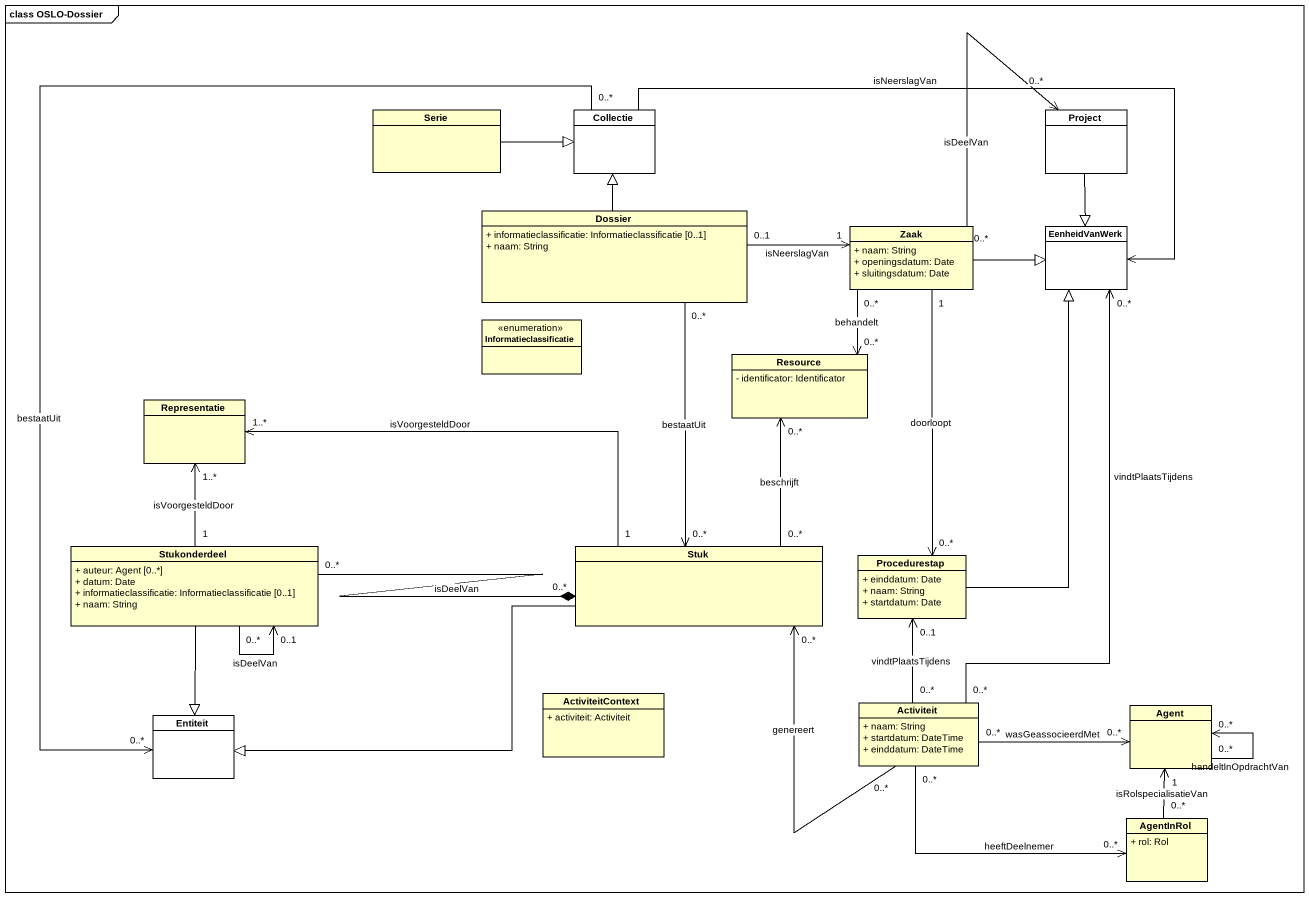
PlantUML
@startuml
mainframe class OSLO-Dossier
hide circle
hide empty members
skinparam classAttributeIconSize 0
class Serie
class Collectie #FFFFFF
class Project #FFFFFF
class Dossier {
  + informatieclassificatie: Informatieclassificatie [0..1]
  + naam: String
}
class Zaak {
  + naam: String
  + openingsdatum: Date
  + sluitingsdatum: Date
}
class EenheidVanWerk #FFFFFF
enum Informatieclassificatie
class Resource {
  - identificator: Identificator
}
class Representatie
class Stukonderdeel {
  + auteur: Agent [0..*]
  + datum: Date
  + informatieclassificatie: Informatieclassificatie [0..1]
  + naam: String
}
class Stuk
class Procedurestap {
  + einddatum: Date
  + naam: String
  + startdatum: Date
}
class ActiviteitContext {
  + activiteit: Activiteit
}
class Entiteit #FFFFFF
class Activiteit {
  + naam: String
  + startdatum: DateTime
  + einddatum: DateTime
}
class "Agent" as Agent_
class AgentInRol {
  + rol: Rol
}
Serie -right-|> Collectie
Collectie -right-> EenheidVanWerk : isNeerslagVan
Collectie "0..*" --> "0..*" Entiteit : bestaatUit
Project --|> EenheidVanWerk
Dossier -up-|> Collectie
Dossier "0..1" -right-> "1" Zaak : isNeerslagVan
Dossier "0..*" --> "0..*" Stuk : bestaatUit
Zaak "0..*" -up-> "0..*" Project : isDeelVan
Zaak -right-|> EenheidVanWerk
Zaak "0..*" --> "0..*" Resource : behandelt
Zaak "1" --> "0..*" Procedurestap : doorloopt
Stukonderdeel "1" -up-> "1..*" Representatie : isVoorgesteldDoor
Stukonderdeel "0..*" --> "0..1" Stukonderdeel : isDeelVan
Stukonderdeel "0..*" -right-* "0..*" Stuk : isDeelVan
Stukonderdeel --|> Entiteit
Stuk "0..*" -up-> "0..*" Resource : beschrijft
Stuk "1" -left-> "1..*" Representatie : isVoorgesteldDoor
Stuk -left-|> Entiteit
Procedurestap -up-|> EenheidVanWerk
Activiteit "0..*" -up-> "0..*" EenheidVanWerk : vindtPlaatsTijdens
Activiteit "0..*" -up-> "0..*" Stuk : genereert
Activiteit "0..*" -up-> "0..1" Procedurestap : vindtPlaatsTijdens
Activiteit "0..*" -right-> "0..*" Agent_ : wasGeassocieerdMet
Activiteit "0..*" -right-> "0..*" AgentInRol : heeftDeelnemer
Agent_ "0..*" --> "0..*" Agent_ : handeltInOpdrachtVan
AgentInRol "0..*" -up-> "1" Agent_ : isRolspecialisatieVan
@enduml
